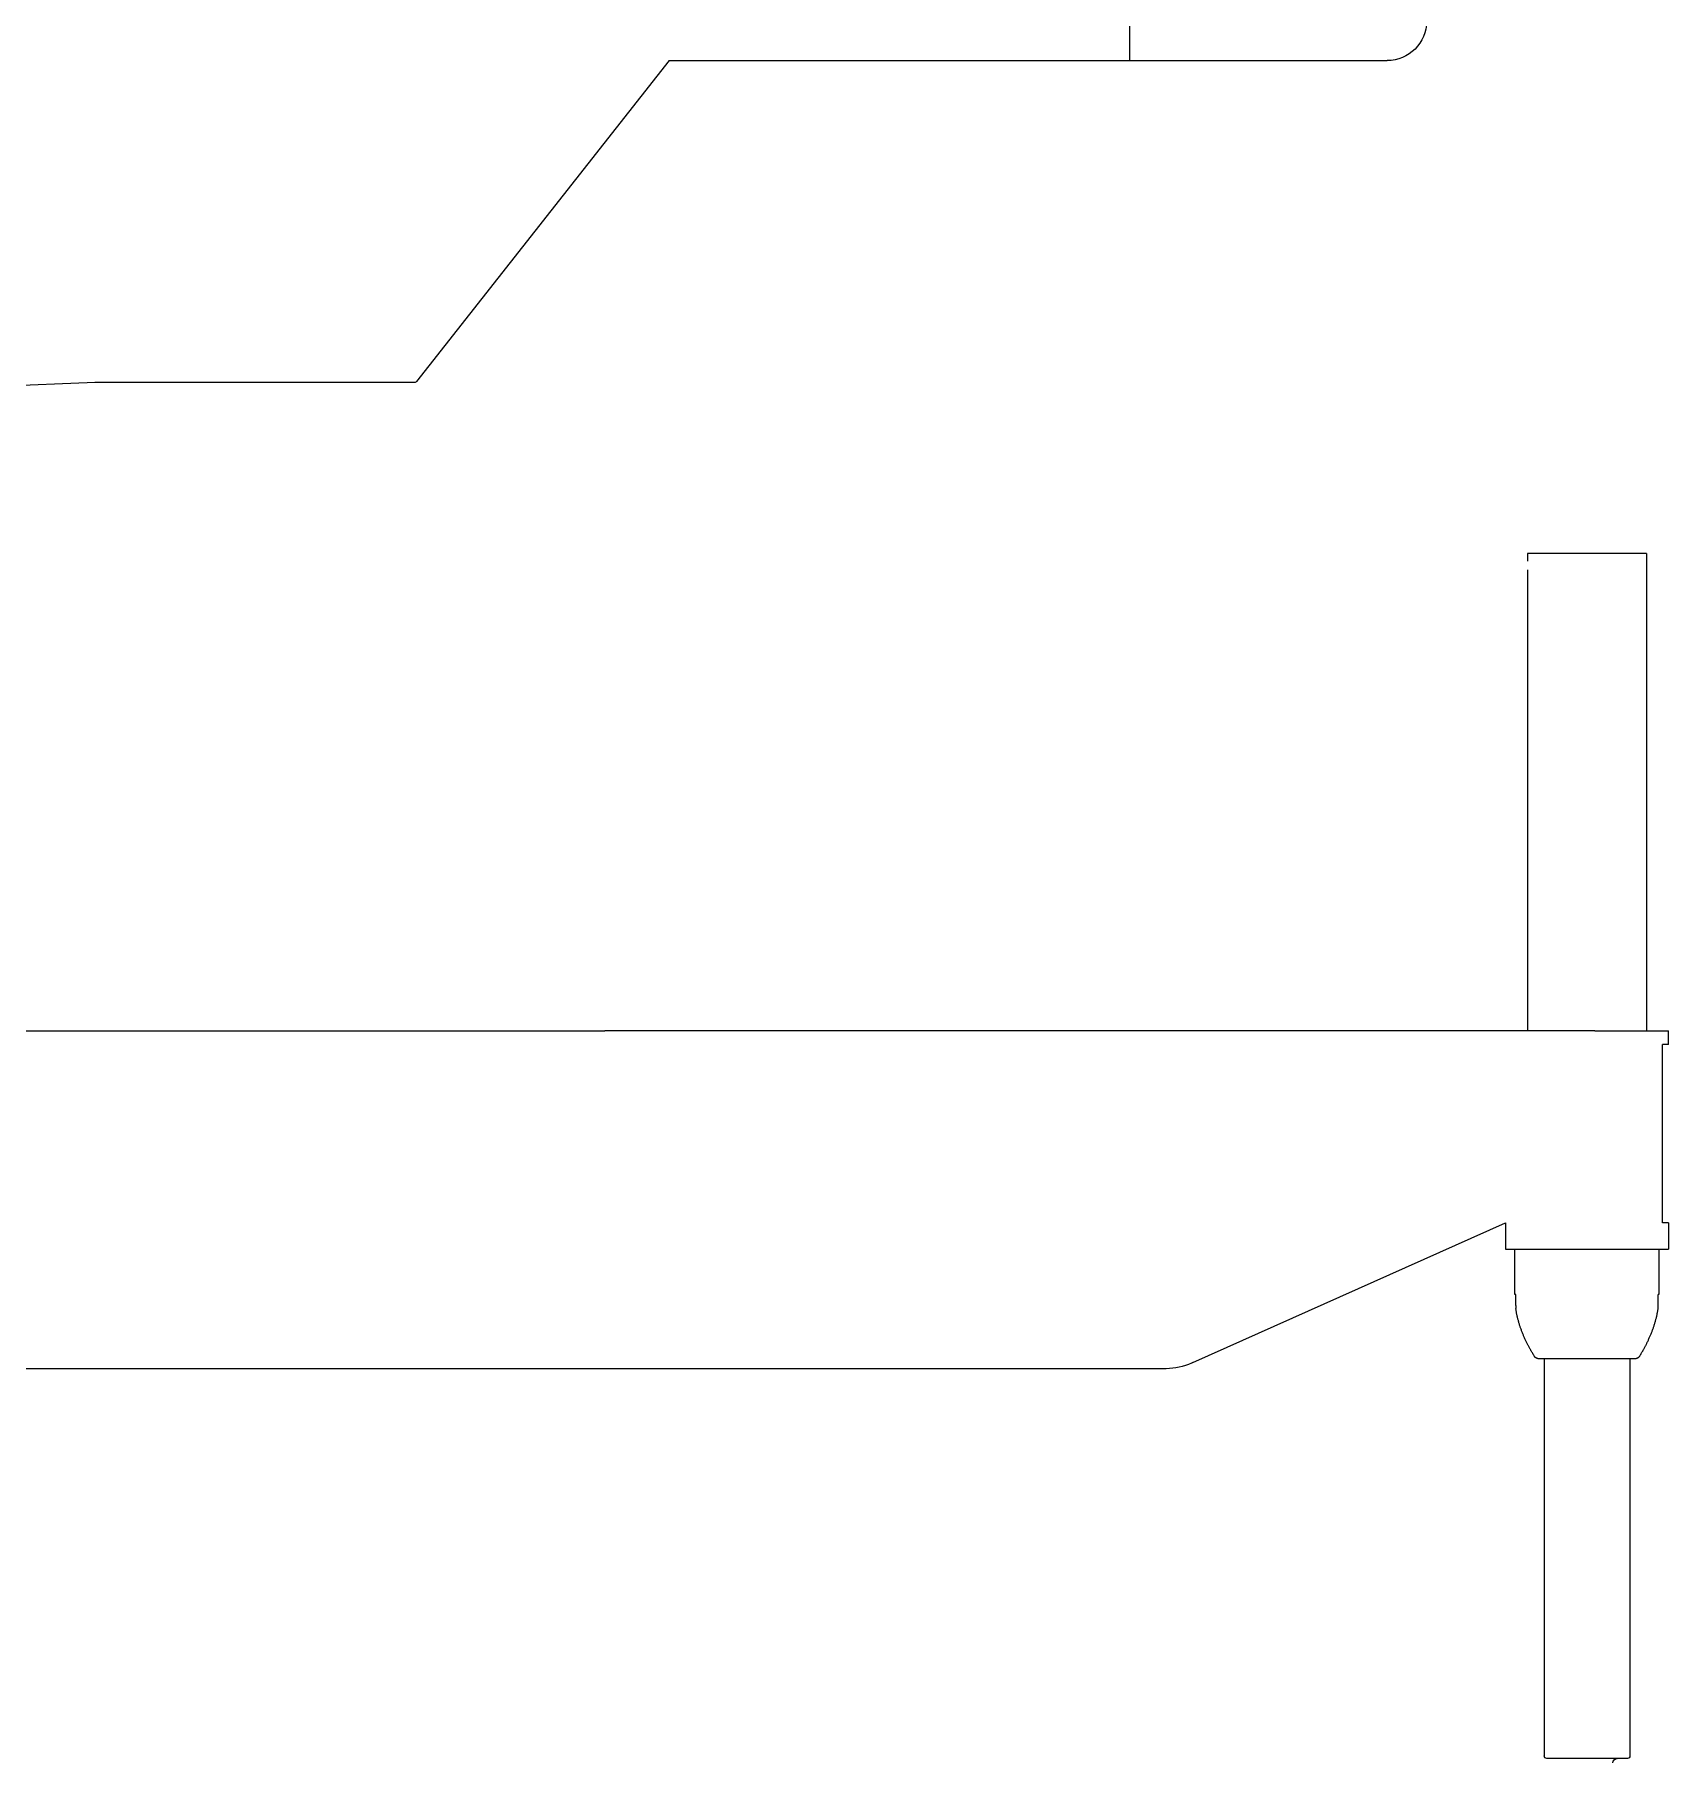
# Model space of a CAD drawing. Header units: millimetres. Extents: x -2078669 to -1085629, y -5987148 to 310365.
# Drawn here: x -1611021 to -1606258, y -3949022 to -3943997 of the extents above; entities that cross this region are included whole.
import ezdxf

# ---------------------------------------------------------------- set-up
doc = ezdxf.new("R2010")
doc.units = ezdxf.units.MM
doc.header["$LTSCALE"] = 500
doc.layers.add('D-BYP-STRA', color=1, linetype='Continuous', lineweight=25)
doc.layers.add('D-BYP-STRB', color=5, linetype='Continuous', lineweight=25)

# ---------------------------------------------------------------- blocks, each defined once
blk = doc.blocks.new('A$Cb352d05c')
at = {"layer": 'D-BYP-STRB'}
for p, q in [((683.4, 3050.3), (683.4, 2130.3)), ((1220.2, 2130.5), (383.1, 2130.5)), ((1220.2, 2130.5), (1514.6, 1756.3)), ((1516.5, 1755.4), (1889.6, 1755.4)), ((2149.4, 1745.3), (1889.4, 1755.7)), ((80.5, 1556), (116.7, 1556)), ((80.5, 1556), (80.5, 999.5)), ((116.7, 1556), (219.5, 1556)), ((219.5, 1537), (219.5, 999.5)), ((141, 999.5), (55, 999.5)), ((141, 999.5), (1295, 999.5)), ((2145, 999.5), (1295, 999.5)), ((62, 775.5), (62, 983.5)), ((55.1, 775.5), (55.1, 754)), ((55.1, 775.5), (55.1, 754)), ((245.1, 775.5), (245.1, 754)), ((609.6, 612.5), (245.1, 775.5)), ((245.1, 775.5), (245.1, 754)), ((75.1, 745), (55.1, 745)), ((66.1, 745), (66.1, 692)), ((225.1, 745), (75.1, 745)), ((245.1, 745), (225.1, 745)), ((234.1, 692), (234.1, 745)), ((94, 617), (206.1, 617)), ((100, 617), (100, 154)), ((200, 617), (200, 154)), ((640.6, 605.5), (2145, 605.5)), ((103, 151), (191.2, 151))]:
    blk.add_line(p, q, dxfattribs=at)
at = {"layer": 'D-BYP-STRB', "ltscale": 0.225}
for p, q in [((219.5, 1556), (219.5, 1547)), ((55.1, 754), (55.1, 745)), ((245.1, 754), (245.1, 745))]:
    blk.add_line(p, q, dxfattribs=at)
at = {"layer": 'D-BYP-STRB', "ltscale": 0.4}
blk.add_line((55, 983.5), (55, 999.5), dxfattribs=at)
at = {"layer": 'D-BYP-STRB', "ltscale": 0.175}
blk.add_line((55, 983.5), (62, 983.5), dxfattribs=at)
at = {"layer": 'D-BYP-STRB', "ltscale": 0.172931}
blk.add_line((55.1, 775.5), (62, 775.5), dxfattribs=at)
at = {"layer": 'D-BYP-STRB', "ltscale": 0.01438}
blk.add_line((66.1, 692), (66.7, 692), dxfattribs=at)
at = {"layer": 'D-BYP-STRB', "ltscale": 0.00661}
for p, q in [((66.7, 692), (66.9, 692)), ((233.2, 692), (233.5, 692))]:
    blk.add_line(p, q, dxfattribs=at)
at = {"layer": 'D-BYP-STRB', "ltscale": 0.324512}
for p, q in [((66.9, 679), (66.9, 692)), ((233.2, 679), (233.2, 692))]:
    blk.add_line(p, q, dxfattribs=at)
at = {"layer": 'D-BYP-STRB', "ltscale": 0.014374}
blk.add_line((233.5, 692), (234.1, 692), dxfattribs=at)
at = {"layer": 'D-BYP-STRB', "ltscale": 0.044635}
blk.add_line((609.6, 612.5), (611.3, 611.8), dxfattribs=at)
at = {"layer": 'D-BYP-STRB', "ltscale": 0.143842}
blk.add_line((191.2, 151), (197, 151), dxfattribs=at)
at = {"layer": 'D-BYP-STRB'}
for points in [[(67.1, 675.8), (67.1, 675.9), (67.1, 676.1), (67.1, 676.2), (67, 676.3), (67, 676.5), (67, 676.6), (67, 676.7), (67, 676.9), (67, 677), (67, 677.2), (67, 677.3), (67, 677.5), (67, 677.6), (66.9, 677.8), (66.9, 677.9), (66.9, 678.1), (66.9, 678.2), (66.9, 678.4), (66.9, 678.5), (66.9, 678.7), (66.9, 678.9), (66.9, 679)], [(88.4, 620.5), (87.9, 621.3), (87.4, 622.1), (86.9, 623), (86.5, 623.8), (86, 624.6), (85.5, 625.4), (85.1, 626.1), (84.7, 626.9), (84.2, 627.7), (83.8, 628.4), (83.4, 629.1), (83.1, 629.8), (82.7, 630.5), (82.3, 631.3), (81.9, 632), (81.5, 632.7), (81.2, 633.4), (80.8, 634.1), (80.4, 634.9), (80.1, 635.6), (79.7, 636.4), (79.3, 637.2), (78.9, 638), (78.5, 638.8), (78.2, 639.6), (77.8, 640.4), (77.4, 641.3), (77, 642.1), (76.6, 643), (76.3, 643.8), (75.9, 644.6), (75.6, 645.5), (75.2, 646.3), (74.9, 647.2), (74.6, 648), (74.2, 648.9), (73.9, 649.7), (73.6, 650.5), (73.3, 651.4), (73, 652.2), (72.7, 653.1), (72.4, 653.9), (72.1, 654.8), (71.8, 655.6), (71.6, 656.4), (71.3, 657.3), (71, 658.1), (70.8, 659), (70.5, 659.8), (70.3, 660.7), (70.1, 661.5), (69.8, 662.3), (69.6, 663.2), (69.4, 664), (69.2, 664.9), (69, 665.7), (68.8, 666.6), (68.6, 667.4), (68.4, 668.2), (68.3, 669.1), (68.1, 669.9), (67.9, 670.8), (67.8, 671.6), (67.6, 672.5), (67.5, 673.3), (67.4, 674.1), (67.2, 675), (67.1, 675.8)], [(211.7, 620.5), (212.2, 621.3), (212.7, 622.1), (213.2, 623), (213.7, 623.8), (214.2, 624.6), (214.6, 625.4), (215.1, 626.1), (215.5, 626.9), (215.9, 627.7), (216.3, 628.4), (216.7, 629.1), (217.1, 629.8), (217.5, 630.5), (217.9, 631.3), (218.3, 632), (218.6, 632.7), (219, 633.4), (219.4, 634.1), (219.7, 634.9), (220.1, 635.6), (220.5, 636.4), (220.9, 637.2), (221.3, 638), (221.6, 638.8), (222, 639.6), (222.4, 640.4), (222.8, 641.3), (223.2, 642.1), (223.5, 643), (223.9, 643.8), (224.2, 644.6), (224.6, 645.5), (224.9, 646.3), (225.3, 647.2), (225.6, 648), (225.9, 648.9), (226.3, 649.7), (226.6, 650.5), (226.9, 651.4), (227.2, 652.2), (227.5, 653.1), (227.8, 653.9), (228.1, 654.8), (228.3, 655.6), (228.6, 656.4), (228.9, 657.3), (229.1, 658.1), (229.4, 659), (229.6, 659.8), (229.9, 660.7), (230.1, 661.5), (230.3, 662.3), (230.5, 663.2), (230.8, 664), (231, 664.9), (231.2, 665.7), (231.4, 666.6), (231.5, 667.4), (231.7, 668.2), (231.9, 669.1), (232.1, 669.9), (232.2, 670.8), (232.4, 671.6), (232.5, 672.5), (232.7, 673.3), (232.8, 674.1), (232.9, 675), (233.1, 675.8)], [(233.2, 679), (233.2, 678.9), (233.2, 678.7), (233.2, 678.5), (233.2, 678.4), (233.2, 678.2), (233.2, 678.1), (233.2, 677.9), (233.2, 677.8), (233.2, 677.6), (233.2, 677.5), (233.2, 677.3), (233.2, 677.2), (233.2, 677), (233.2, 676.9), (233.2, 676.7), (233.1, 676.6), (233.1, 676.5), (233.1, 676.3), (233.1, 676.2), (233.1, 676.1), (233.1, 675.9), (233.1, 675.8)], [(88.4, 620.5), (88.5, 620.3), (88.7, 620.1), (88.8, 620), (88.9, 619.8), (89, 619.7), (89.1, 619.5), (89.2, 619.4), (89.4, 619.2), (89.5, 619.1), (89.6, 618.9), (89.7, 618.8), (89.9, 618.7), (90, 618.6), (90.2, 618.4), (90.3, 618.3), (90.4, 618.2), (90.6, 618.1), (90.7, 618), (90.9, 617.9), (91, 617.8), (91.2, 617.7), (91.3, 617.7), (91.5, 617.6), (91.7, 617.5), (91.8, 617.4), (92, 617.4), (92.1, 617.3), (92.3, 617.3), (92.5, 617.2), (92.7, 617.2), (92.8, 617.1), (93, 617.1), (93.2, 617.1), (93.3, 617), (93.5, 617), (93.7, 617), (93.9, 617), (94, 617)], [(206.1, 617), (206.3, 617), (206.5, 617), (206.7, 617), (206.8, 617), (207, 617.1), (207.2, 617.1), (207.3, 617.1), (207.5, 617.2), (207.7, 617.2), (207.9, 617.3), (208, 617.3), (208.2, 617.4), (208.3, 617.4), (208.5, 617.5), (208.7, 617.6), (208.8, 617.7), (209, 617.7), (209.1, 617.8), (209.3, 617.9), (209.4, 618), (209.6, 618.1), (209.7, 618.2), (209.9, 618.3), (210, 618.4), (210.2, 618.6), (210.3, 618.7), (210.4, 618.8), (210.6, 618.9), (210.7, 619.1), (210.8, 619.2), (210.9, 619.4), (211.1, 619.5), (211.2, 619.7), (211.3, 619.8), (211.4, 620), (211.5, 620.1), (211.6, 620.3), (211.7, 620.5)]]:
    blk.add_lwpolyline(points, dxfattribs=at)
for centre, radius, start, end in [((383.1, 2176.5), 46, 180, 270), ((1516.5, 1757.8), 2.4, 218.1903, 270), ((640.6, 677.5), 72, 245.9092, 270), ((103, 154), 3, 180, 270), ((115, 146), 5, 0, 90), ((197, 154), 3, 270, 0)]:
    blk.add_arc(centre, radius, start, end, dxfattribs=at)

msp = doc.modelspace()

# ---------------------------------------------------------------- block references
at = {"layer": 'D-BYP-STRA', "xscale": -2.5, "yscale": 2.5, "zscale": 2.5}
msp.add_blockref('A$Cb352d05c', (-1606120.3, -3949399.6, 708000), dxfattribs=at)

doc.saveas('drawing.dxf')
